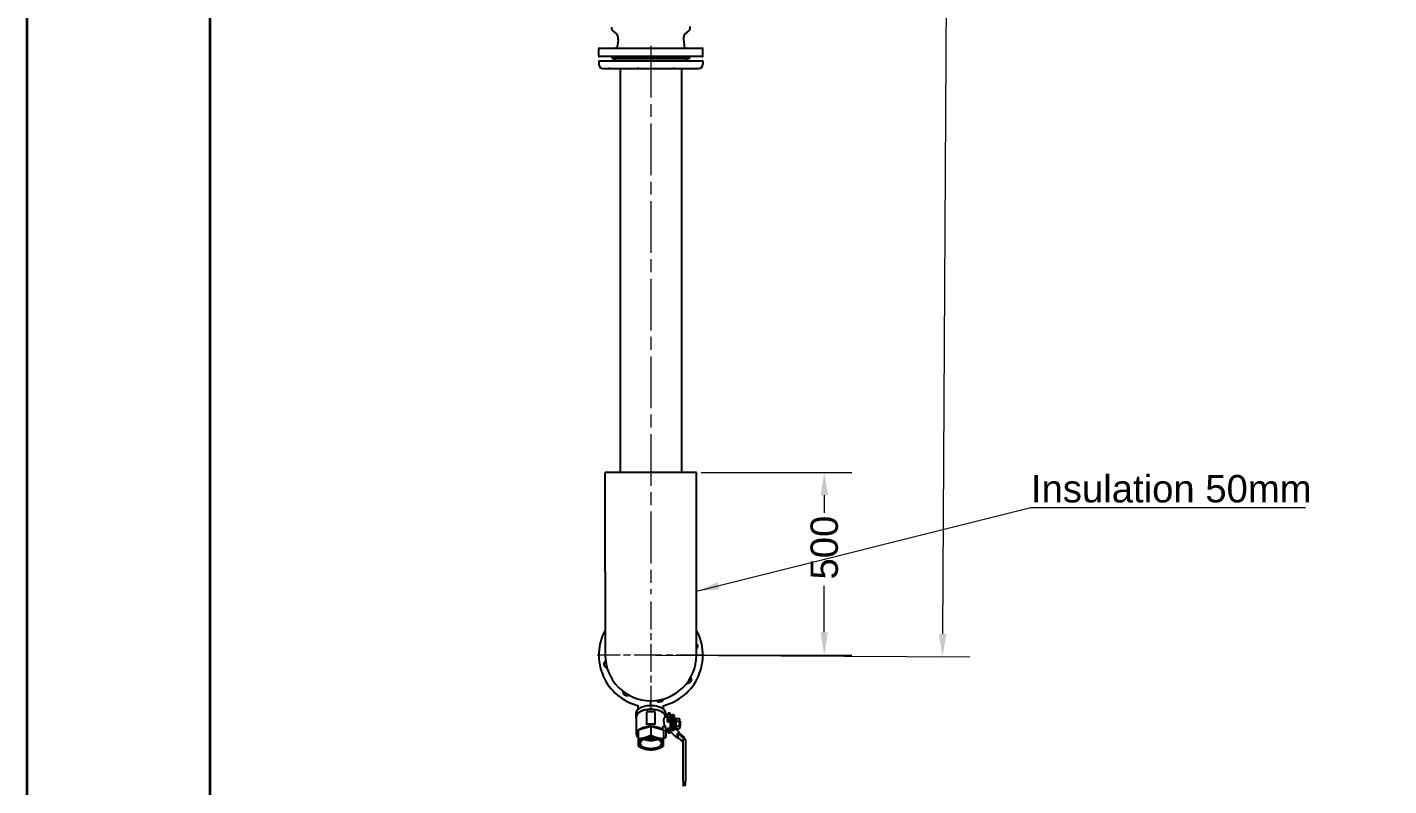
# Model space of a CAD drawing. Header units: millimetres. Extents: x 0 to 14850, y -38768 to 10500.
# Drawn here: x 0 to 3728, y 2308 to 4384 of the extents above; entities that cross this region are included whole.
import ezdxf

# ---------------------------------------------------------------- set-up
doc = ezdxf.new("R2010")
doc.units = ezdxf.units.MM
doc.header["$LTSCALE"] = 25
doc.linetypes.add('CHAIN', pattern=[0.3543, 0.2362, -0.0295, 0.0591, -0.0295])
doc.layers.get('0').update_dxf_attribs({"lineweight": 18})
for name, color, linetype, lineweight in [('Border', 7, 'Continuous', 35), ('Center Mark', 7, 'Continuous', 18), ('Centerline', 7, 'Continuous', 18), ('Dimension', 7, 'Continuous', 18), ('Symbol', 7, 'Continuous', 18), ('Visible', 7, 'Continuous', 25)]:
    doc.layers.add(name, color=color, linetype=linetype, lineweight=lineweight)
doc.styles.add('Title', font='arial.ttf')
doc.dimstyles.new('Default - Method 2a$7', dxfattribs={"dimscale": 25, "dimtxt": 3, "dimasz": 2.5, "dimexe": 3, "dimexo": 0.5, "dimgap": 0.7, "dimtad": 0, "dimtoh": 1, "dimdec": 1, "dimrnd": 1e-08, "dimtxsty": 'Title', "dimcen": 0.09, "dimdle": 10, "dimclrd": 256, "dimclre": 256, "dimclrt": 7, "dimazin": 2, "dimtfac": 0.833333, "dimtdec": 1, "dimtmove": 0, "dimatfit": 3, "dimfxl": 1, "dimtolj": 1, "dimlwd": -1, "dimlwe": -1, "dimarcsym": 0})
doc.dimstyles.new('Default - Method 2b', dxfattribs={"dimscale": 25, "dimtxt": 3, "dimasz": 2.5, "dimexe": 3, "dimexo": 0.5, "dimgap": 0.7, "dimtad": 0, "dimtoh": 1, "dimdec": 1, "dimrnd": 1e-08, "dimtxsty": 'Title', "dimcen": 0.09, "dimdle": 10, "dimclrd": 256, "dimclre": 256, "dimclrt": 7, "dimadec": 0, "dimazin": 2, "dimtfac": 0.833333, "dimtdec": 1, "dimtmove": 0, "dimatfit": 3, "dimfxl": 1, "dimtolj": 1, "dimlwd": -1, "dimlwe": -1, "dimarcsym": 0})

# ---------------------------------------------------------------- blocks, each defined once
blk = doc.blocks.new('Borders Bigadan Border')
at = {"layer": 'Border'}
for p, q in [((0, 0), (0, 420)), ((20, 415), (20, 5))]:
    blk.add_line(p, q, dxfattribs=at)
blk = doc.blocks.new('*D47')
at = {"layer": 'Defpoints', "color": 0, "transparency": 16777216}
for p in [(1832.7, 3165.4), (1832.7, 2665.4), (2182.7, 2665.4)]:
    blk.add_point(p, dxfattribs=at)
at = {"layer": 'Dimension', "transparency": 16777216}
for p, q in [((1845.2, 3165.4), (2257.7, 3165.4)), ((2182.7, 3102.9), (2182.7, 3055.1)), ((2182.7, 2727.9), (2182.7, 2854.7)), ((1845.2, 2665.4), (2257.7, 2665.4))]:
    blk.add_line(p, q, dxfattribs=at)
for points in [[(2172.3, 3102.9), (2193.1, 3102.9), (2182.7, 3165.4)], [(2172.3, 2727.9), (2193.1, 2727.9), (2182.7, 2665.4)]]:
    blk.add_solid(points, dxfattribs=at)
at = {"layer": 'Dimension', "color": 7, "transparency": 16777216, "insert": (2221, 2872.2), "char_height": 75, "attachment_point": 7, "rotation": 90, "style": 'Title'}
blk.add_mtext('\\A1;500', dxfattribs=at)
blk = doc.blocks.new('*D49')
at = {"layer": 'Defpoints', "color": 0, "transparency": 16777216}
for p in [(4831.7, 7436.9), (822.5, 7008.3), (6810.5, 6798.7), (3823.4, -38768.2)]:
    blk.add_point(p, dxfattribs=at)
at = {"layer": 'Dimension', "transparency": 16777216}
for p, q in [((821.7, 7020.8), (795.3, 7423.8)), ((6811.3, 6811.2), (6851.4, 7423.8))]:
    blk.add_line(p, q, dxfattribs=at)
blk.add_arc((3823.4, -38768.2), 46216.1, 86.32687, 93.67315, dxfattribs=at)
for points in [[(863.2, 7342.6), (861.9, 7363.4), (800.2, 7349)], [(6784.8, 7363.4), (6783.5, 7342.6), (6846.5, 7349)]]:
    blk.add_solid(points, dxfattribs=at)
at = {"layer": 'Dimension', "color": 7, "transparency": 16777216, "insert": (3778.9, 7465.4), "char_height": 75, "attachment_point": 7, "style": 'Title'}
blk.add_mtext('\\A1;8°', dxfattribs=at)
blk = doc.blocks.new('*D50')
at = {"layer": 'Defpoints', "color": 0, "transparency": 16777216}
for p in [(2531.6, 7016.1), (2614.2, 7015.7), (1707.7, 2665.4)]:
    blk.add_point(p, dxfattribs=at)
at = {"layer": 'Dimension', "transparency": 16777216}
for p, q in [((2531.3, 6953.6), (2519.4, 4891.2)), ((2506.9, 2723.3), (2518.7, 4779.6)), ((1720.2, 2665.3), (2581.5, 2660.4))]:
    blk.add_line(p, q, dxfattribs=at)
for points in [[(2520.9, 6953.7), (2541.7, 6953.6), (2531.6, 7016.1)], [(2496.4, 2723.4), (2517.3, 2723.2), (2506.5, 2660.8)]]:
    blk.add_solid(points, dxfattribs=at)
at = {"layer": 'Dimension', "color": 7, "transparency": 16777216, "insert": (2405.3, 4797.1), "char_height": 75, "attachment_point": 7, "style": 'Title'}
blk.add_mtext('\\A1;4355', dxfattribs=at)

msp = doc.modelspace()

# ---------------------------------------------------------------- linework, layer by layer
at = {"layer": 'Center Mark', "linetype": 'CHAIN', "ltscale": 13.036586}
for p, q in [((1707.69, 2812.06), (1707.69, 2518.76)), ((1854.34, 2665.41), (1561.04, 2665.41))]:
    msp.add_line(p, q, dxfattribs=at)
at = {"layer": 'Centerline', "linetype": 'CHAIN', "ltscale": 23.990969}
msp.add_line((1707.69, 4332.95), (1707.69, 2831.91), dxfattribs=at)
at = {"layer": 'Symbol'}
msp.add_line((1832.69, 2760.54), (1832.69, 2894.41), dxfattribs=at)
at = {"layer": 'Visible'}
for p, q in [((1815.69, 4383.75), (1815.69, 4385.71)), ((1566.69, 4326.41), (1848.69, 4326.41)), ((1618.59, 4350.58), (1616.84, 4333.59)), ((1796.8, 4350.58), (1798.55, 4333.59)), ((1565.19, 4304.91), (1565.19, 4324.91)), ((1565.19, 4291.91), (1850.19, 4291.91)), ((1565.19, 4291.91), (1565.19, 4282.41)), ((1848.69, 4303.41), (1566.69, 4303.41)), ((1602.69, 4300.41), (1600.96, 4303.41)), ((1601.69, 4300.41), (1813.69, 4300.41)), ((1601.69, 4300.41), (1601.69, 4297.91)), ((1601.69, 4297.91), (1813.69, 4297.91)), ((1812.69, 4300.41), (1814.43, 4303.41)), ((1813.69, 4300.41), (1813.69, 4297.91)), ((1850.19, 4304.91), (1850.19, 4324.91)), ((1850.19, 4291.91), (1850.19, 4282.41)), ((1577.19, 4270.41), (1592.7, 4270.41)), ((1595.05, 4270.41), (1592.7, 4270.41)), ((1595.05, 4270.41), (1670.01, 4270.41)), ((1623.54, 4270.41), (1623.54, 3165.41)), ((1674.64, 4270.41), (1670.01, 4270.41)), ((1674.64, 4270.41), (1769.4, 4270.41)), ((1773.59, 4270.41), (1769.4, 4270.41)), ((1773.59, 4270.41), (1832.64, 4270.41)), ((1791.84, 4270.41), (1791.84, 3165.41)), ((1833.94, 4270.41), (1832.64, 4270.41)), ((1833.94, 4270.41), (1838.19, 4270.41)), ((1832.69, 3165.41), (1582.69, 3165.41)), ((1582.69, 2894.41), (1582.69, 3165.41)), ((1832.69, 2894.41), (1832.69, 3165.41)), ((1582.69, 2894.41), (1582.69, 2665.41)), ((1832.69, 2665.41), (1832.69, 2894.41)), ((1707.69, 2526.77), (1707.69, 2540.41)), ((1737.84, 2544.1), (1737.84, 2541.93)), ((1666.69, 2506.27), (1666.69, 2496.66)), ((1673.19, 2517.35), (1673.19, 2527.15)), ((1707.69, 2510.2), (1695.53, 2510.2)), ((1695.53, 2510.2), (1695.53, 2476.65)), ((1719.86, 2510.2), (1707.69, 2510.2)), ((1719.86, 2476.65), (1719.86, 2510.2)), ((1742.19, 2517.35), (1742.19, 2527.15)), ((1748.69, 2506.27), (1748.69, 2496.66)), ((1755.14, 2506.67), (1752.47, 2494.89)), ((1760.69, 2506.67), (1755.14, 2506.67)), ((1760.69, 2494.89), (1760.69, 2506.67)), ((1760.69, 2502.12), (1766.69, 2502.12)), ((1766.69, 2499.52), (1760.69, 2499.52)), ((1667.69, 2496.66), (1667.69, 2449.72)), ((1707.69, 2469.64), (1673.19, 2459.68)), ((1695.53, 2476.65), (1707.69, 2476.65)), ((1695.53, 2475.7), (1695.53, 2476.65)), ((1707.69, 2476.65), (1719.86, 2476.65)), ((1742.19, 2459.68), (1707.69, 2469.64)), ((1707.69, 2469.64), (1707.69, 2446.32)), ((1719.86, 2475.7), (1719.86, 2476.65)), ((1741.23, 2469.67), (1748.69, 2469.67)), ((1752.63, 2495.6), (1746.67, 2495.6)), ((1747.69, 2496.66), (1747.69, 2495.6)), ((1748.69, 2459.22), (1748.69, 2469.67)), ((1752.47, 2494.89), (1760.69, 2494.89)), ((1753.47, 2489.84), (1755.43, 2494.08)), ((1753.47, 2482.92), (1755.43, 2487.16)), ((1753.47, 2482.92), (1760.69, 2482.92)), ((1760.69, 2464.41), (1753.47, 2464.41)), ((1753.47, 2464.41), (1755.43, 2457.06)), ((1755.43, 2487.16), (1755.43, 2494.08)), ((1755.43, 2494.08), (1760.69, 2494.08)), ((1755.43, 2487.16), (1760.69, 2487.16)), ((1762.01, 2464.39), (1755.76, 2464.39)), ((1755.76, 2462.66), (1755.76, 2464.39)), ((1762.01, 2462.66), (1755.76, 2462.66)), ((1755.76, 2462.66), (1755.76, 2460.41)), ((1760.69, 2495.52), (1766.69, 2495.52)), ((1760.69, 2494.89), (1760.69, 2494.08)), ((1760.69, 2487.16), (1760.69, 2494.08)), ((1762.69, 2491.6), (1760.69, 2491.6)), ((1760.69, 2487.16), (1760.69, 2482.92)), ((1760.69, 2482.92), (1760.69, 2464.41)), ((1760.69, 2464.39), (1760.69, 2464.41)), ((1762.69, 2493.6), (1767.69, 2493.6)), ((1762.69, 2493.6), (1762.69, 2477.6)), ((1762.69, 2477.6), (1767.69, 2477.6)), ((1762.69, 2477.6), (1762.69, 2464.36)), ((1770.04, 2457.5), (1765.54, 2461.39)), ((1770.4, 2459.63), (1766.96, 2462.61)), ((1767.69, 2493.6), (1767.69, 2477.6)), ((1769.69, 2485.6), (1767.69, 2485.6)), ((1769.69, 2485.51), (1767.69, 2485.51)), ((1767.69, 2477.6), (1767.69, 2461.98)), ((1767.69, 2474.7), (1769.69, 2474.7)), ((1769.69, 2469.6), (1767.69, 2469.6)), ((1769.69, 2493.27), (1769.69, 2496.92)), ((1769.69, 2496.92), (1772.69, 2496.92)), ((1772.69, 2493.27), (1769.69, 2493.27)), ((1769.69, 2493.27), (1769.69, 2463.4)), ((1769.69, 2463.4), (1769.69, 2460.24)), ((1773.93, 2462.86), (1771.1, 2460.42)), ((1772.69, 2493.27), (1772.69, 2496.92)), ((1772.69, 2493.27), (1772.69, 2490.6)), ((1772.69, 2491.6), (1776.69, 2491.6)), ((1772.69, 2485.53), (1772.69, 2490.6)), ((1772.69, 2483.85), (1772.69, 2485.53)), ((1776.69, 2485.53), (1772.69, 2485.53)), ((1772.69, 2483.85), (1772.69, 2483.63)), ((1772.69, 2475.6), (1772.69, 2483.63)), ((1776.69, 2483.63), (1772.69, 2483.63)), ((1772.69, 2475.6), (1772.69, 2463.4)), ((1772.69, 2463.6), (1776.69, 2463.6)), ((1774.91, 2463.25), (1785.52, 2454.06)), ((1776.69, 2485.53), (1776.69, 2491.6)), ((1776.69, 2489.6), (1777.77, 2491.46)), ((1776.69, 2484.4), (1776.69, 2485.53)), ((1776.69, 2484.4), (1776.69, 2483.63)), ((1776.69, 2463.6), (1776.69, 2483.63)), ((1776.69, 2465.6), (1777.77, 2463.75)), ((1777.77, 2491.46), (1785.62, 2491.46)), ((1777.77, 2484.53), (1785.62, 2484.53)), ((1777.77, 2470.68), (1785.62, 2470.68)), ((1777.77, 2463.75), (1785.62, 2463.75)), ((1786.69, 2489.6), (1785.62, 2491.46)), ((1786.69, 2465.6), (1785.62, 2463.75)), ((1786.69, 2488), (1786.69, 2489.6)), ((1786.69, 2477.6), (1786.69, 2488)), ((1787.69, 2484.6), (1786.69, 2485.6)), ((1786.69, 2467.21), (1786.69, 2477.6)), ((1787.69, 2470.6), (1786.69, 2469.6)), ((1786.69, 2465.6), (1786.69, 2467.21)), ((1787.69, 2484.6), (1787.69, 2484.35)), ((1787.69, 2484.35), (1787.69, 2475.86)), ((1787.69, 2475.86), (1787.69, 2470.6)), ((1673.19, 2459.68), (1673.19, 2436.37)), ((1742.19, 2459.68), (1742.19, 2436.37)), ((1742.19, 2439.47), (1748.69, 2439.47)), ((1753.68, 2459.6), (1748.69, 2459.6)), ((1748.69, 2459.22), (1748.69, 2440.22)), ((1748.69, 2439.47), (1748.69, 2440.22)), ((1755.14, 2453.32), (1752.67, 2459.6)), ((1753.47, 2460.41), (1755.43, 2453.06)), ((1755.36, 2453.32), (1755.14, 2453.32)), ((1755.43, 2457.06), (1755.43, 2453.06)), ((1755.43, 2457.06), (1760.69, 2457.06)), ((1755.43, 2453.06), (1760.69, 2453.06)), ((1762.01, 2460.41), (1755.76, 2460.41)), ((1760.69, 2457.06), (1760.69, 2460.41)), ((1762.01, 2457.64), (1760.69, 2457.64)), ((1760.69, 2457.06), (1760.69, 2453.06)), ((1760.69, 2455.91), (1762.01, 2455.91)), ((1762.01, 2453.66), (1760.69, 2453.66)), ((1762.01, 2455.91), (1762.01, 2460.41)), ((1770.04, 2448.5), (1765.54, 2452.39)), ((1770.04, 2457.5), (1770.04, 2458.75)), ((1770.04, 2447.25), (1770.04, 2448.5)), ((1770.12, 2447.03), (1780.72, 2437.85)), ((1780.64, 2438.06), (1780.64, 2449.56)), ((1781.7, 2451.23), (1784.53, 2453.68)), ((1781.7, 2438.23), (1782.64, 2439.04)), ((1784.18, 2452.37), (1782.06, 2450.54)), ((1782.06, 2450.54), (1782.06, 2439.54)), ((1782.06, 2450.54), (1796.82, 2437.76)), ((1782.06, 2439.54), (1796.19, 2427.29)), ((1784.18, 2452.37), (1798.94, 2439.59)), ((1785.59, 2451.15), (1785.59, 2453.85)), ((1796.19, 2320.28), (1796.19, 2434.19)), ((1797.69, 2435.92), (1797.69, 2434.94)), ((1797.69, 2434.94), (1800.69, 2434.94)), ((1800.69, 2435.92), (1800.69, 2434.94)), ((1802.19, 2434.19), (1802.19, 2320.28)), ((1796.19, 2320.28), (1796.19, 2309.28)), ((1802.19, 2309.28), (1802.19, 2320.28))]:
    msp.add_line(p, q, dxfattribs=at)
for centre, radius, start, end in [((1614.69, 4383.75), 15, 180, 242.79711), ((1598.69, 4352.62), 20, 354.13143, 62.79711), ((1816.69, 4352.62), 20, 117.20289, 185.86857), ((1800.69, 4383.75), 15, 297.20289, 0), ((1566.69, 4324.91), 1.5, 90, 180), ((1608.89, 4334.41), 8, 270, 354.13143), ((1806.5, 4334.41), 8, 185.86857, 270), ((1848.69, 4324.91), 1.5, 0, 90), ((1566.69, 4304.91), 1.5, 180, 270), ((1616.69, 4286.91), 11, 90, 152.96431), ((1798.69, 4286.91), 11, 27.03569, 90), ((1848.69, 4304.91), 1.5, 270, 0), ((1577.19, 4282.41), 12, 180, 270), ((1838.19, 4282.41), 12, 270, 0), ((1707.69, 2665.41), 142.5, 151.30559, 256.31947), ((1707.69, 2665.41), 142.5, 283.68052, 28.69441), ((1825.22, 2689.66), 10.75, 24.57526, 45.94869), ((1825.22, 2689.66), 10.75, 314.05131, 358.73622), ((1590.17, 2641.17), 10.75, 127.12422, 178.73622), ((1707.69, 2665.41), 125, 180, 0), ((1590.17, 2641.17), 10.75, 204.57526, 256.18726), ((1807.94, 2599.45), 10.75, 262.12422, 313.73622), ((1807.94, 2599.45), 10.75, 339.57526, 31.18726), ((1641.73, 2565.17), 10.75, 172.12422, 223.73622), ((1641.73, 2565.17), 10.75, 249.57526, 301.18726), ((1731.94, 2547.89), 10.75, 217.12422, 268.73622), ((1731.94, 2547.89), 10.75, 294.57526, 346.18726), ((1797.69, 2309.28), 1.5, 180, 270), ((1800.69, 2309.28), 1.5, 270, 0)]:
    msp.add_arc(centre, radius, start, end, dxfattribs=at)
for centre, major_axis, ratio, start_param, end_param in [((1707.69, 2496.66), (41, 0), 0.5, 6.2318184, 9.6460924), ((1707.69, 2506.27), (41, 0), 0.5, 0, 3.1415927), ((1707.69, 2496.66), (40, 0), 0.5, 0, 3.1415927), ((1766.69, 2496.92), (6, 0), 0.8660254, 0, 1.5707963), ((1766.69, 2496.92), (3, 0), 0.8660254, 0, 1.5707963), ((1707.69, 2449.72), (-40, 0), 0.5, 3.6365567, 6.8137924), ((1707.69, 2456.65), (-40, 0), 0.5, 4.712389, 5.0214846), ((1707.69, 2456.65), (-40, 0), 0.5, 4.4032933, 4.712389), ((1749.41, 2477.6), (-2.17, -17.99), 0.1975952, 1.8940957, 2.3422818), ((1749.41, 2477.6), (3.65, -18), 0.1111513, 0.2769505, 0.7251367), ((1762.01, 2458.33), (-7, 0), 0.8660254, 3.9269908, 4.712389), ((1762.01, 2458.33), (-5, 0), 0.8660254, 3.9269908, 4.712389), ((1766.69, 2492.92), (3, 0), 0.8660254, 0, 1.5707963), ((1775.69, 2463.4), (-6, 0), 0.8660254, 0, 0.6503688), ((1775.69, 2463.4), (-3, 0), 0.8660254, 0, 0.5097554), ((1773.93, 2462.11), (0.98, 1.13), 0.3535534, 0, 1.1831996), ((1707.69, 2423.74), (-34.5, 0), 0.5, 5.2359878, 6.2831853), ((1707.69, 2423.74), (-34.5, 0), 0.5, 0, 1.0471976), ((1707.69, 2445.99), (28.27, 0), 0.5, 4.0191025, 5.4056754), ((1707.69, 2445.99), (27.4, 0), 0.5, 4.0262432, 5.3985347), ((1707.69, 2423.74), (-34.5, 0), 0.5, 4.1887902, 5.2359878), ((1707.69, 2423.74), (34.5, 0), 0.5, 0, 1.0471976), ((1707.69, 2423.74), (34.5, 0), 0.5, 5.2359878, 6.2831853), ((1707.69, 2449.72), (-40, 0), 0.5, 2.6109855, 2.6466286), ((1762.01, 2449.33), (-5, 0), 0.8660254, 3.9269908, 4.712389), ((1771.1, 2459.67), (-0.98, -1.13), 0.3535534, 4.3247923, 5.8955886), ((1771.1, 2448.17), (-0.98, -1.13), 0.3535534, 5.8955886, 6.2831853), ((1781.7, 2450.48), (-0.98, -1.13), 0.3535534, 4.3247923, 5.8955886), ((1781.7, 2438.98), (-0.98, -1.13), 0.3535534, 5.8955886, 7.4663849), ((1784.53, 2452.93), (0.98, 1.13), 0.3535534, 5.8955886, 7.4663849), ((1797.69, 2434.19), (-1.5, 0), 0.5, 4.712389, 6.2831853), ((1794.69, 2435.92), (3, 0), 0.8660254, 0, 0.7853982), ((1794.69, 2435.92), (6, 0), 0.8660254, 0, 0.7853982), ((1800.69, 2434.19), (1.5, 0), 0.5, 0, 1.5707963), ((1707.69, 2423.74), (34.5, 0), 0.5, 4.1887902, 5.2359878)]:
    msp.add_ellipse(centre, major_axis=major_axis, ratio=ratio, start_param=start_param, end_param=end_param, dxfattribs=at)
msp.add_ellipse((1707.69, 2423.74), major_axis=(29.07, 0), ratio=0.5, dxfattribs=at)
for points, knots in [([(1592.7, 4270.41), (1592.79, 4270.41), (1592.9, 4270.41), (1593.35, 4270.41), (1593.8, 4270.41), (1594.56, 4270.41), (1594.8, 4270.41), (1595.05, 4270.41)], [-2.19527918, -2.19527918, -2.19527918, -2.19527918, -2.09934923, -2.09934923, -1.8229843, -1.8229843, -1.70977025, -1.70977025, -1.70977025, -1.70977025]), ([(1670.01, 4270.41), (1670.29, 4270.41), (1670.58, 4270.41), (1671.72, 4270.41), (1672.6, 4270.41), (1673.89, 4270.41), (1674.26, 4270.41), (1674.64, 4270.41)], [-2.19527918, -2.19527918, -2.19527918, -2.19527918, -2.09934923, -2.09934923, -1.8229843, -1.8229843, -1.70977025, -1.70977025, -1.70977025, -1.70977025]), ([(1769.4, 4270.41), (1769.7, 4270.41), (1770, 4270.41), (1771.16, 4270.41), (1771.97, 4270.41), (1773.02, 4270.41), (1773.31, 4270.41), (1773.59, 4270.41)], [-2.19527918, -2.19527918, -2.19527918, -2.19527918, -2.09934923, -2.09934923, -1.8229843, -1.8229843, -1.70977025, -1.70977025, -1.70977025, -1.70977025]), ([(1832.64, 4270.41), (1832.79, 4270.41), (1832.93, 4270.41), (1833.42, 4270.41), (1833.68, 4270.41), (1833.88, 4270.41), (1833.92, 4270.41), (1833.94, 4270.41)], [-2.19527918, -2.19527918, -2.19527918, -2.19527918, -2.09934923, -2.09934923, -1.8229843, -1.8229843, -1.70977025, -1.70977025, -1.70977025, -1.70977025]), ([(1835, 2694.13), (1835.13, 2693.84), (1835.25, 2693.54), (1835.66, 2692.37), (1835.86, 2691.47), (1835.96, 2690.17), (1835.98, 2689.79), (1835.97, 2689.42)], [-2.19527918, -2.19527918, -2.19527918, -2.19527918, -2.09934923, -2.09934923, -1.8229843, -1.8229843, -1.70977025, -1.70977025, -1.70977025, -1.70977025]), ([(1580.39, 2636.7), (1580.26, 2636.99), (1580.14, 2637.28), (1579.73, 2638.45), (1579.53, 2639.36), (1579.42, 2640.65), (1579.41, 2641.03), (1579.42, 2641.4)], [-2.19527918, -2.19527918, -2.19527918, -2.19527918, -2.09934923, -2.09934923, -1.8229843, -1.8229843, -1.70977025, -1.70977025, -1.70977025, -1.70977025]), ([(1818.01, 2595.7), (1817.9, 2595.4), (1817.78, 2595.11), (1817.24, 2593.99), (1816.74, 2593.21), (1815.9, 2592.22), (1815.64, 2591.94), (1815.37, 2591.68)], [-2.19527918, -2.19527918, -2.19527918, -2.19527918, -2.09934923, -2.09934923, -1.8229843, -1.8229843, -1.70977025, -1.70977025, -1.70977025, -1.70977025]), ([(1637.98, 2555.09), (1637.68, 2555.2), (1637.39, 2555.33), (1636.27, 2555.86), (1635.49, 2556.36), (1634.5, 2557.2), (1634.23, 2557.46), (1633.97, 2557.73)], [-2.19527918, -2.19527918, -2.19527918, -2.19527918, -2.09934923, -2.09934923, -1.8229843, -1.8229843, -1.70977025, -1.70977025, -1.70977025, -1.70977025]), ([(1736.41, 2538.11), (1736.28, 2538.05), (1736.16, 2538), (1734.74, 2537.41), (1733.35, 2537.14), (1731.87, 2537.14), (1731.78, 2537.14), (1731.7, 2537.14)], [-3.22529875, -3.22529875, -3.22529875, -3.22529875, -3.17709695, -3.17709695, -2.68834505, -2.68834505, -2.65935601, -2.65935601, -2.65935601, -2.65935601]), ([(1741.23, 2469.67), (1740.92, 2469.67), (1740.62, 2469.58), (1740.05, 2469.24), (1739.76, 2468.92), (1739.35, 2468.05), (1739.24, 2467.48), (1739.24, 2466.87), (1739.24, 2466.26), (1739.35, 2465.55), (1739.76, 2464.13), (1740.05, 2463.42), (1740.72, 2462.07), (1741.16, 2461.35), (1742.05, 2460.11), (1742.5, 2459.59), (1742.89, 2459.22)], [-0.6040941, -0.6040941, -0.6040941, -0.6040941, -0.4232803, -0.4232803, -0.2116401, -0.2116401, 0, 0, 0, 0.2116401, 0.2116401, 0.4232803, 0.4232803, 0.6741474, 0.6741474, 0.9250144, 0.9250144, 0.9250144, 0.9250144]), ([(1746.42, 2469.67), (1746.41, 2469.69), (1746.41, 2469.7), (1746.15, 2470.78), (1745.88, 2471.87), (1745.35, 2474.03), (1745.07, 2475.17), (1744.54, 2477.52), (1744.29, 2478.72), (1743.87, 2481.09), (1743.7, 2482.27), (1743.47, 2484.53), (1743.42, 2485.61), (1743.42, 2487.6), (1743.47, 2488.57), (1743.7, 2490.36), (1743.87, 2491.19), (1744.29, 2492.64), (1744.54, 2493.27), (1745.07, 2494.3), (1745.35, 2494.7), (1745.88, 2495.28), (1746.15, 2495.48), (1746.5, 2495.59), (1746.58, 2495.6), (1746.67, 2495.6)], [-7.2405438, -7.2405438, -7.2405438, -7.2405438, -7.2348949, -7.2348949, -6.8907103, -6.8907103, -6.5459409, -6.5459409, -6.2011714, -6.2011714, -5.856402, -5.856402, -5.5116326, -5.5116326, -5.1668632, -5.1668632, -4.8220937, -4.8220937, -4.4773243, -4.4773243, -4.1325549, -4.1325549, -3.7883702, -3.7883702, -3.6657382, -3.6657382, -3.6657382, -3.6657382])]:
    msp.add_open_spline(points, degree=3, knots=knots, dxfattribs=at)
for points, weights in [([(1734.86, 2543.4), (1737.35, 2542.23), (1740, 2540.78)], [1.73169258602, 1.70982582053, 1.67767064831]), ([(1776.69, 2488), (1776.69, 2489.6), (1777.77, 2491.46)], [1.79385662014, 1.79385662014, 1.66506350946]), ([(1777.77, 2484.53), (1776.69, 2486.39), (1776.69, 2488)], [1.66506350946, 1.79385662014, 1.79385662014]), ([(1776.69, 2477.6), (1776.69, 2480.82), (1777.77, 2484.53)], [1.79385662014, 1.79385662014, 1.66506350946]), ([(1777.77, 2470.68), (1776.69, 2474.39), (1776.69, 2477.6)], [1.66506350946, 1.79385662014, 1.79385662014]), ([(1777.77, 2470.68), (1776.69, 2468.82), (1776.69, 2467.21)], [1.66506350946, 1.79385662014, 1.79385662014]), ([(1776.69, 2467.21), (1776.69, 2465.6), (1777.77, 2463.75)], [1.79385662014, 1.79385662014, 1.66506350946]), ([(1786.69, 2488), (1786.69, 2489.6), (1785.62, 2491.46)], [1.79385662014, 1.79385662014, 1.66506350946]), ([(1785.62, 2484.53), (1786.69, 2486.39), (1786.69, 2488)], [1.66506350946, 1.79385662014, 1.79385662014]), ([(1786.69, 2477.6), (1786.69, 2480.82), (1785.62, 2484.53)], [1.79385662014, 1.79385662014, 1.66506350946]), ([(1785.62, 2470.68), (1786.69, 2474.39), (1786.69, 2477.6)], [1.66506350946, 1.79385662014, 1.79385662014]), ([(1785.62, 2470.68), (1786.69, 2468.82), (1786.69, 2467.21)], [1.66506350946, 1.79385662014, 1.79385662014]), ([(1786.69, 2467.21), (1786.69, 2465.6), (1785.62, 2463.75)], [1.79385662014, 1.79385662014, 1.66506350946]), ([(1787.69, 2484.35), (1787.25, 2484.89), (1786.69, 2485.51)], [1.09389498572, 1.12552357002, 1.14874156311]), ([(1786.69, 2474.7), (1787.25, 2475.32), (1787.69, 2475.86)], [1.14874156311, 1.12552357002, 1.09389498572]), ([(1690.44, 2438.68), (1682.44, 2436.37), (1673.19, 2436.37)], [1.77816775413, 1.77816775413, 1.65050105335]), ([(1673.19, 2436.37), (1673.19, 2428.36), (1673.19, 2423.74)], [1.65050105335, 1.77816775413, 1.77816775413]), ([(1673.19, 2423.74), (1673.19, 2419.12), (1673.19, 2416.45)], [1.77816775413, 1.77816775413, 1.65050105335]), ([(1707.69, 2446.32), (1698.45, 2440.99), (1690.44, 2438.68)], [1.65050105335, 1.77816775413, 1.77816775413]), ([(1724.94, 2438.68), (1716.94, 2440.99), (1707.69, 2446.32)], [1.77816775413, 1.77816775413, 1.65050105335]), ([(1742.19, 2436.37), (1732.95, 2436.37), (1724.94, 2438.68)], [1.65050105335, 1.77816775413, 1.77816775413]), ([(1742.19, 2423.74), (1742.19, 2428.36), (1742.19, 2436.37)], [1.77816775413, 1.77816775413, 1.65050105335]), ([(1742.19, 2416.45), (1742.19, 2419.12), (1742.19, 2423.74)], [1.65050105335, 1.77816775413, 1.77816775413]), ([(1673.19, 2416.45), (1682.44, 2411.11), (1690.44, 2408.8)], [1.65050105335, 1.77816775413, 1.77816775413]), ([(1690.44, 2408.8), (1698.45, 2406.49), (1707.69, 2406.49)], [1.77816775413, 1.77816775413, 1.65050105335]), ([(1707.69, 2406.49), (1716.94, 2406.49), (1724.94, 2408.8)], [1.65050105335, 1.77816775413, 1.77816775413]), ([(1724.94, 2408.8), (1732.95, 2411.11), (1742.19, 2416.45)], [1.77816775413, 1.77816775413, 1.65050105335])]:
    msp.add_rational_spline(points, weights, degree=2, dxfattribs=at)

# ---------------------------------------------------------------- block references
at = {"xscale": 25, "yscale": 25, "zscale": 25}
msp.add_blockref('Borders Bigadan Border', (0, 0), dxfattribs=at)

# ---------------------------------------------------------------- texts
at = {"layer": 'Symbol', "color": 7, "insert": (2748.54, 3082.22), "char_height": 75, "width": 768.5785, "attachment_point": 7, "style": 'Title'}
msp.add_mtext('\\fArial|b0|i0;Insulation 50mm', dxfattribs=at)

# ---------------------------------------------------------------- dimensions: what is measured, and where the dimension line sits
at = {"layer": 'Dimension'}
dim = msp.add_angular_dim_3p(base=(4831.73, 7436.95), center=(3823.37, -38768.17), p1=(6810.47, 6798.71), p2=(822.51, 7008.3), dimstyle='Default - Method 2b', override={"dimgap": 0.7, "dimtad": 3, "dimtih": 1, "dimadec": 0, "dimtol": 0, "dimlim": 0, "dimtp": 0, "dimtm": 0, "dimtdec": 0}, dxfattribs=at)
dim.commit()
dim.dimension.update_dxf_attribs({"geometry": '*D49', "text_midpoint": (3823.36, 7447.95), "dimtype": 165})
for base, p1, p2, angle, override, picture, middle in [((2531.63, 7016.14), (1707.69, 2665.41), (2614.18, 7015.66), 269.66943, {"dimgap": 0.7, "dimtih": 1, "dimdec": 0, "dimse2": 1, "dimtol": 0, "dimlim": 0, "dimtp": 0, "dimtm": 0, "dimtdec": 1, "dimtofl": 0, "dimatfit": 1}, '*D50', (2519.05, 4835.42)), ((2182.69, 2665.41), (1832.69, 3165.41), (1832.69, 2665.41), 270, {"dimgap": 0.7, "dimtoh": 0, "dimdec": 1, "dimtol": 0, "dimlim": 0, "dimtp": 0, "dimtm": 0, "dimtdec": 1, "dimtofl": 0, "dimatfit": 1}, '*D47', (2182.69, 2954.92))]:
    dim = msp.add_linear_dim(base=base, p1=p1, p2=p2, angle=angle, dimstyle='Default - Method 2b', override=override, dxfattribs=at)
    dim.commit()
    dim.dimension.update_dxf_attribs({"geometry": picture, "text_midpoint": middle, "dimtype": 160})

# ---------------------------------------------------------------- leaders
at = {"layer": 'Symbol', "annotation_type": 0, "has_hookline": 1, "hookline_direction": 0, "text_width": 752.2}
msp.add_leader([(1832.69, 2839.92), (2748.54, 3069.72)], dimstyle='Default - Method 2a$7', override={"dimgap": 0, "dimtad": 1}, dxfattribs=at)

doc.saveas('drawing.dxf')
